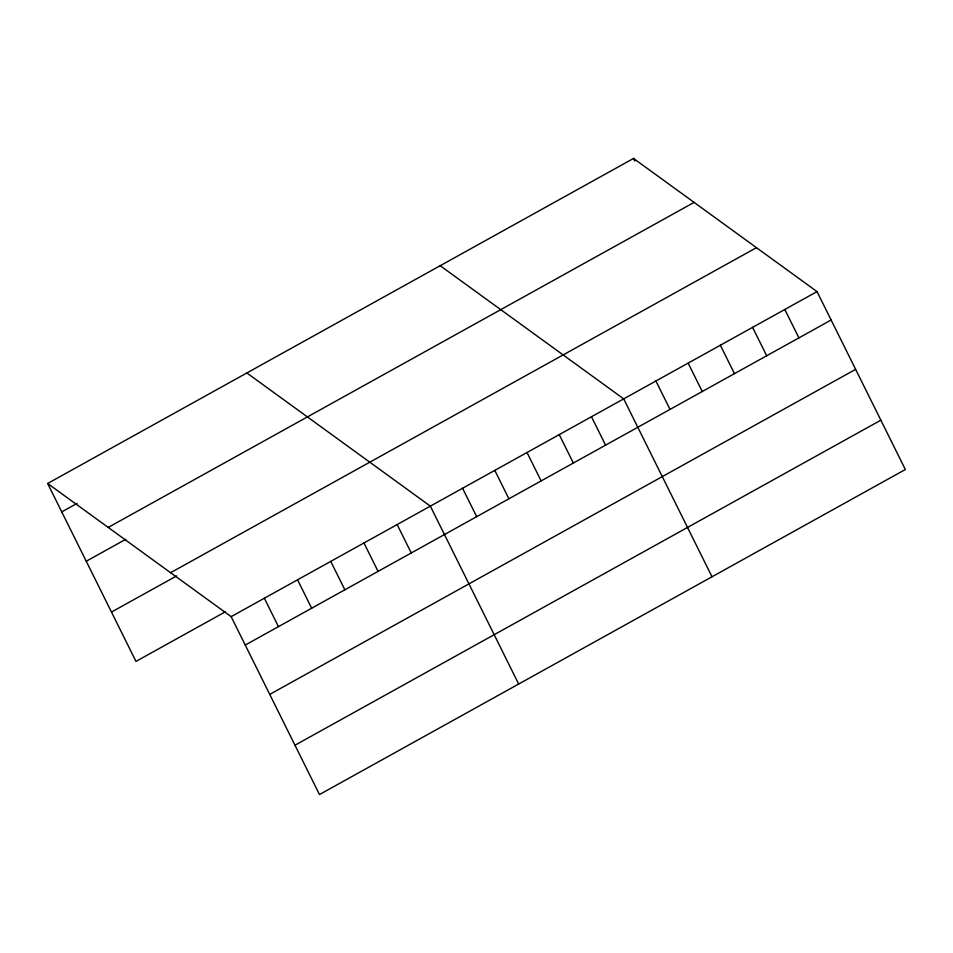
<?xml version="1.0" encoding="UTF-8"?>
<svg xmlns="http://www.w3.org/2000/svg" width="953" height="953" viewBox="0 0 953 953"><rect width="100%" height="100%" fill="white"/><g stroke="black" fill="none" stroke-linecap="round" stroke-linejoin="round"><path stroke-width="1.43" d="M47.65 483.481L633.531 158.448L817.031 291.606L905.35 469.519L319.469 794.552L231.15 616.651L47.65 483.481L135.969 661.394L225.349 611.802M61.754 511.892L77.074 503.398M108.201 527.426L694.094 202.393M86.246 561.234L125.832 539.267M170.599 572.705L756.479 247.661M111.477 612.064L176.603 575.934M231.15 616.651L817.031 291.606M245.255 645.062L831.135 320.017M269.747 694.392L855.627 369.347M294.977 745.222L880.858 420.178M440.191 265.708L623.691 398.866L712.01 576.779M246.851 372.968L430.351 506.138L518.67 684.04M784.807 309.487L798.912 337.898M752.584 327.356L766.688 355.767M633.531 158.448L634.817 161.021M720.361 345.236L734.465 373.647M688.137 363.117L702.242 391.528M655.914 380.997L670.019 409.397M591.468 416.747L605.572 445.158M559.244 434.628L573.349 463.039M527.021 452.496L541.125 480.908M494.798 470.377L508.902 498.788M462.574 488.258L476.679 516.669M397.151 524.555L411.255 552.966M363.951 542.972L378.055 571.383M330.751 561.388L344.855 589.8M297.55 579.805L311.655 608.217M264.35 598.234L278.455 626.633"/></g></svg>
